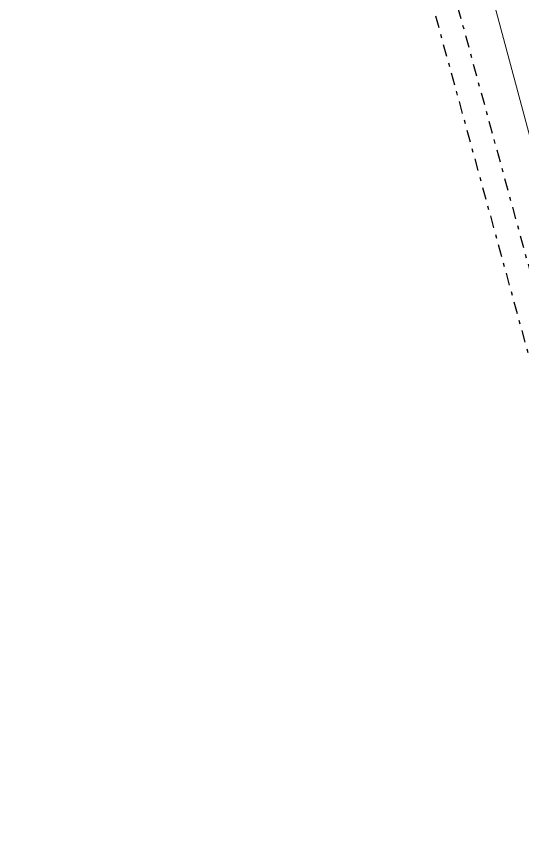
# Model space of a CAD drawing. Header units: metres. Extents: x 7516628 to 7516777, y 4692096 to 4692450.
# Drawn here: x 7516677.83 to 7516690.96, y 4692342.72 to 4692364.24 of the extents above; entities that cross this region are included whole.
import ezdxf

# ---------------------------------------------------------------- set-up
doc = ezdxf.new("R2010")
doc.units = ezdxf.units.M
doc.linetypes.add('Dot & Dashed', pattern=[670.277762, 317.5, -176.388889, 0, -176.388874])
for name, color, linetype, lineweight in [('New_Drawing & Figure_Pen_No__58', 12, 'Continuous', 0), ('Parcela Baze', 7, 'Continuous', 0), ('projekt', 7, 'Continuous', 0)]:
    doc.layers.add(name, color=color, linetype=linetype, lineweight=lineweight)

# ---------------------------------------------------------------- blocks, each defined once
blk = doc.blocks.new('A$C11597C86')
at = {"layer": 'New_Drawing & Figure_Pen_No__58', "color": 12, "linetype": 'Dot & Dashed', "lineweight": 25, "flags": 128}
blk.add_lwpolyline([(161005.8, -220534.1), (148309.8, -77908), (141260.7, 6886.8), (128599.3, 55612.9), (128534.2, 55593), (114816.7, 109356.5), (71029.6, 102087.9), (68551.8, 101645.5), (73236, 84668.8), (85462, 42989.5), (97305.9, -251.6), (101619.7, -39309.5), (117916.4, -230737.2)], close=True, dxfattribs=at)
blk.add_lwpolyline([(77106.7, 75901), (95592.1, 8276.7)], dxfattribs=at)

msp = doc.modelspace()

# ---------------------------------------------------------------- block references
at = {"layer": 'projekt', "xscale": 0.001, "yscale": 0.001, "zscale": 0.001}
msp.add_blockref('A$C11597C86', (7516601.811, 4692326.488), dxfattribs=at)

# ---------------------------------------------------------------- next in the draw order: linework, layer by layer
at = {"layer": 'Parcela Baze', "flags": 128}
msp.add_lwpolyline([(7516718.331, 4692435.856), (7516674.68, 4692428.97), (7516672.2, 4692428.54), (7516676.8, 4692411.54), (7516688.82, 4692369.8), (7516700.45, 4692326.5), (7516700.84, 4692322.801), (7516704.59, 4692287.19), (7516735.21, 4692261.76), (7516728.88, 4692300.6), (7516744.84, 4692311.44), (7516742.12, 4692328.76), (7516742.58, 4692340.74), (7516732.02, 4692382.21)], close=True, dxfattribs=at)

doc.saveas('drawing.dxf')
